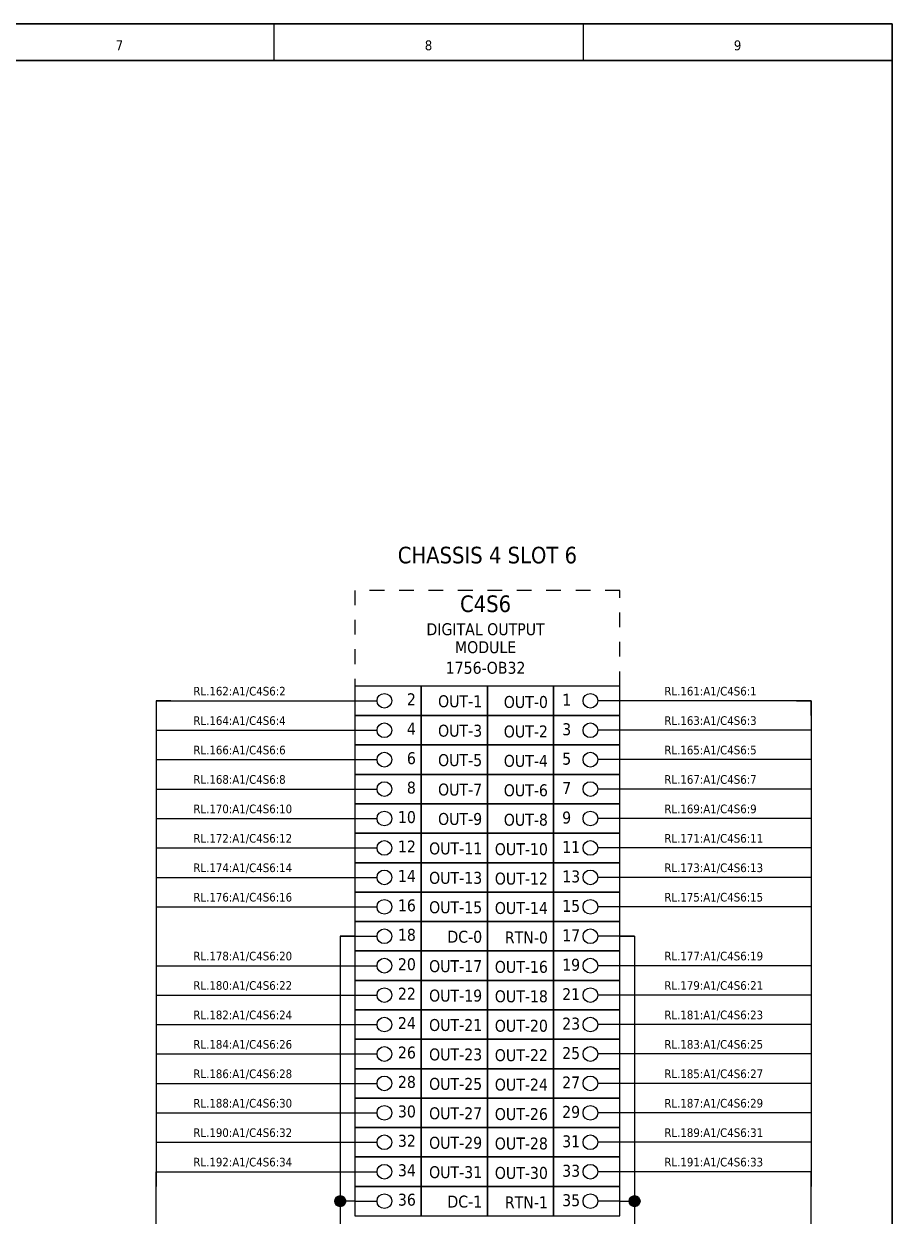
# Model space of a CAD drawing. Header units: millimetres. Extents: x 0 to 1792788, y -13 to 262234.
# Drawn here: x 302 to 420, y 135 to 297 of the extents above; entities that cross this region are included whole.
import ezdxf
from ezdxf.enums import TextEntityAlignment as Align

# ---------------------------------------------------------------- set-up
doc = ezdxf.new("R2010")
doc.units = ezdxf.units.MM
doc.linetypes.add('EPL_DASH', pattern=[1, 0.5, -0.5])
for name, color, linetype, lineweight in [('EPLAN108', 5, 'Continuous', 35), ('EPLAN201', 7, 'Continuous', 35), ('EPLAN300', 5, 'Continuous', 25), ('EPLAN303', 6, 'Continuous', 25), ('EPLAN306', 6, 'EPL_DASH', 25), ('EPLAN311', 7, 'Continuous', 25), ('EPLAN317', 7, 'Continuous', 25), ('EPLAN400', 5, 'Continuous', 35), ('EPLAN405', 7, 'Continuous', 25), ('EPLAN429', 251, 'Continuous', 35), ('EPLAN432', 7, 'Continuous', 35), ('EPLAN440', 73, 'Continuous', 35), ('EPLAN451', 7, 'Continuous', 35), ('EPLAN452', 7, 'Continuous', 35), ('EPLAN453', 7, 'Continuous', 35), ('EPLAN500', 7, 'Continuous', 35), ('EPLAN501', 7, 'Continuous', 35), ('EPLAN502', 7, 'Continuous', 35), ('EPLAN503', 7, 'Continuous', 35), ('EPLAN504', 7, 'Continuous', 35)]:
    doc.layers.add(name, color=color, linetype=linetype, lineweight=lineweight)
doc.styles.add('Tahoma', font='')
doc.styles.get('Tahoma').set_extended_font_data('Tahoma')

# ---------------------------------------------------------------- blocks, each defined once
blk = doc.blocks.new('EPLFRAME')
at = {"layer": 'EPLAN201', "linetype": 'Continuous', "lineweight": 25, "ltscale": 4}
for p, q in [((336, 297), (336, 292)), ((378, 297), (378, 292))]:
    blk.add_line(p, q, dxfattribs=at)
at = {"layer": 'EPLAN201', "linetype": 'Continuous', "lineweight": 35, "ltscale": 4}
blk.add_line((0, 292), (420, 292), dxfattribs=at)
blk.add_lwpolyline([(0, 0), (420, 0), (420, 297), (0, 297)], close=True, dxfattribs=at)
at = {"layer": 'EPLAN451', "color": 7, "style": 'Tahoma'}
for tag, p, height in [('14_10014', (101, 12), 2.26), ('14_10015', (185, 12), 2.26), ('14_10011', (101, 5), 2.26), ('14_10013', (332, 5), 1.63), ('14_10151', (73, 1), 1.63), ('14_10300', (415, 1), 1.63)]:
    blk.add_attdef(tag, p, '', height=height, dxfattribs=at)
blk.add_attdef('4_25020', text='', height=1.63, dxfattribs=at).set_placement((413, 1), align=Align.RIGHT)
at = {"layer": 'EPLAN452', "color": 7, "style": 'Tahoma'}
for tag, p, height in [('4_11041', (1, 17), 2.26), ('4_11071[1]', (1, 13), 1.63), ('4_11074[1]', (21, 13), 1.63), ('4_11070[1]', (41, 13), 1.63), ('4_11024', (73, 13), 1.63), ('4_20132_1001', (374, 13), 1.63), ('4_11011', (231, 12), 2.26), ('4_11030', (301, 12), 2.26), ('4_11071[2]', (1, 9), 1.63), ('4_11074[2]', (21, 9), 1.63), ('4_11070[2]', (41, 9), 1.63), ('4_11022', (73, 9), 1.63), ('4_20134_1001', (374, 9), 1.63), ('4_11071[3]', (1, 5), 1.63), ('4_11074[3]', (21, 5), 1.63), ('4_11070[3]', (41, 5), 1.63), ('4_11080', (73, 5), 1.63), ('4_11059', (301, 5), 1.63)]:
    blk.add_attdef(tag, p, '', height=height, dxfattribs=at)
for tag, height, p in [('4_11040', 2.26, (419, 17)), ('4_11000', 1.63, (419, 5)), ('4_11085', 1.63, (141, 1)), ('4_11086', 1.63, (183, 1))]:
    blk.add_attdef(tag, text='', height=height, dxfattribs=at).set_placement(p, align=Align.RIGHT)
at = {"layer": 'EPLAN453', "color": 7, "style": 'Tahoma'}
for tag, p in [('53_19005_1', (21, 293)), ('53_19005', (63, 293)), ('53_19005_8', (105, 293)), ('53_19005_6', (147, 293)), ('53_19005_7', (189, 293)), ('53_19005_9', (231, 293)), ('53_19005_3', (273, 293)), ('53_19005_2', (315, 293)), ('53_19005_4', (357, 293)), ('53_19005_5', (399, 293))]:
    blk.add_attdef(tag, text='', height=1.35, dxfattribs=at).set_placement(p, align=Align.BOTTOM_CENTER)
blk = doc.blocks.new('EPLSYM_LibrarySPECIAL_Symbol1_Variant0_Placement1')
at = {"layer": 'EPLAN306', "lineweight": 25, "ltscale": 4}
blk.add_lwpolyline([(0, -85), (36, -85), (36, 0), (0, 0)], close=True, dxfattribs=at)
at = {"layer": 'EPLAN400', "color": 5, "style": 'Tahoma'}
blk.add_attdef('17_20010', text='', height=2.2575, dxfattribs=at).set_placement((-1.5, -0.9515), align=Align.TOP_CENTER)
at = {"layer": 'EPLAN440', "color": 73, "style": 'Tahoma'}
blk.add_attdef('17_20300', text='', height=1.6254, dxfattribs=at).set_placement((-1.5, -4.57508), align=Align.TOP_RIGHT)
at = {"layer": 'EPLAN500', "color": 7, "style": 'Tahoma'}
blk.add_attdef('17_20027', text='', height=1.6254, dxfattribs=at).set_placement((-1.5, -7.43762), align=Align.TOP_CENTER)
at = {"layer": 'EPLAN501', "color": 7, "style": 'Tahoma'}
blk.add_attdef('17_20011', text='', height=1.6254, dxfattribs=at).set_placement((-1.5, -12.67508), align=Align.TOP_CENTER)
at = {"layer": 'EPLAN502', "color": 7, "style": 'Tahoma'}
blk.add_attdef('17_20025', text='', height=1.6254, dxfattribs=at).set_placement((-1.5, -15.37508), align=Align.TOP_RIGHT)
at = {"layer": 'EPLAN503', "color": 7, "style": 'Tahoma'}
blk.add_attdef('17_20024', text='', height=1.6254, dxfattribs=at).set_placement((-1.5, -18.07508), align=Align.TOP_RIGHT)
at = {"layer": 'EPLAN504', "color": 7, "style": 'Tahoma'}
blk.add_attdef('17_20901[1]', text='', height=1.6254, dxfattribs=at).set_placement((-1.5, -9.97508), align=Align.TOP_RIGHT)
blk = doc.blocks.new('EPLSYM_LibrarySPECIAL_Symbol308_Variant0_Placement0')
at = {"layer": 'EPLAN405', "color": 7, "style": 'Tahoma'}
for tag, p in [('17_31011', (1.5, 6.35)), ('17_31002', (1.5, 0.5))]:
    blk.add_attdef(tag, text='', height=1.17, dxfattribs=at).set_placement(p, align=Align.BOTTOM_LEFT)
for tag, p in [('17_31004', (1.5, 4.4)), ('17_31003', (1.5, 2.45))]:
    blk.add_attdef(tag, p, '', height=1.17, dxfattribs=at)
blk = doc.blocks.new('EPLSYM_LibrarySPECIAL_Symbol13_Variant3_Placement1')
at = {"layer": 'EPLAN303', "lineweight": 25, "ltscale": 4}
blk.add_line((4, 0), (1, 0), dxfattribs=at)
blk.add_circle((0, 0), 1, dxfattribs=at)
at = {"layer": 'EPLAN429', "color": 251, "style": 'Tahoma'}
blk.add_attdef('17_20011', text='', height=1.6254, dxfattribs=at).set_placement((-76.87, -0.16254), align=Align.MIDDLE_RIGHT)
at = {"layer": 'EPLAN432', "color": 7, "style": 'Tahoma'}
blk.add_attdef('17_20038', text='', height=1.6254, dxfattribs=at).set_placement((2.3, 1.3), align=Align.BOTTOM_LEFT)
blk = doc.blocks.new('EPLSYM_LibrarySPECIAL_Symbol13_Variant5_Placement1')
at = {"layer": 'EPLAN303', "lineweight": 25, "ltscale": 4}
blk.add_line((-4, 0), (-1, 0), dxfattribs=at)
blk.add_circle((0, 0), 1, dxfattribs=at)
at = {"layer": 'EPLAN429', "color": 251, "style": 'Tahoma'}
blk.add_attdef('17_20011', text='', height=1.6254, dxfattribs=at).set_placement((76.87, -0.16254), align=Align.MIDDLE_RIGHT)
at = {"layer": 'EPLAN432', "color": 7, "style": 'Tahoma'}
blk.add_attdef('17_20038', text='', height=1.6254, dxfattribs=at).set_placement((-2.3, 1.3), align=Align.BOTTOM_RIGHT)

msp = doc.modelspace()

# ---------------------------------------------------------------- hatches: boundary and pattern name
at = {"layer": 'EPLAN311', "linetype": 'Continuous', "lineweight": 25, "ltscale": 4}
h = msp.add_hatch(color=7, dxfattribs=at)
edge = h.paths.add_edge_path(flags=0)
edge.add_arc((345, 137), 0.75, 0, 360)
h = msp.add_hatch(color=7, dxfattribs=at)
edge = h.paths.add_edge_path(flags=0)
edge.add_arc((385, 137), 0.75, 0, 360)

# ---------------------------------------------------------------- linework, layer by layer
at = {"layer": 'EPLAN300', "lineweight": 25, "ltscale": 4}
for points in [[(347, 203), (356, 203), (356, 207), (347, 207)], [(356, 203), (365, 203), (365, 207), (356, 207)], [(365, 203), (374, 203), (374, 207), (365, 207)], [(374, 203), (383, 203), (383, 207), (374, 207)], [(347, 199), (356, 199), (356, 203), (347, 203)], [(356, 199), (365, 199), (365, 203), (356, 203)], [(365, 199), (374, 199), (374, 203), (365, 203)], [(374, 199), (383, 199), (383, 203), (374, 203)], [(347, 195), (356, 195), (356, 199), (347, 199)], [(356, 195), (365, 195), (365, 199), (356, 199)], [(365, 195), (374, 195), (374, 199), (365, 199)], [(374, 195), (383, 195), (383, 199), (374, 199)], [(347, 191), (356, 191), (356, 195), (347, 195)], [(356, 191), (365, 191), (365, 195), (356, 195)], [(365, 191), (374, 191), (374, 195), (365, 195)], [(374, 191), (383, 191), (383, 195), (374, 195)], [(347, 187), (356, 187), (356, 191), (347, 191)], [(356, 187), (365, 187), (365, 191), (356, 191)], [(365, 187), (374, 187), (374, 191), (365, 191)], [(374, 187), (383, 187), (383, 191), (374, 191)], [(347, 183), (356, 183), (356, 187), (347, 187)], [(356, 183), (365, 183), (365, 187), (356, 187)], [(365, 183), (374, 183), (374, 187), (365, 187)], [(374, 183), (383, 183), (383, 187), (374, 187)], [(347, 179), (356, 179), (356, 183), (347, 183)], [(356, 179), (365, 179), (365, 183), (356, 183)], [(365, 179), (374, 179), (374, 183), (365, 183)], [(374, 179), (383, 179), (383, 183), (374, 183)], [(347, 175), (356, 175), (356, 179), (347, 179)], [(356, 175), (365, 175), (365, 179), (356, 179)], [(365, 175), (374, 175), (374, 179), (365, 179)], [(374, 175), (383, 175), (383, 179), (374, 179)], [(347, 171), (356, 171), (356, 175), (347, 175)], [(356, 171), (365, 171), (365, 175), (356, 175)], [(365, 171), (374, 171), (374, 175), (365, 175)], [(374, 171), (383, 171), (383, 175), (374, 175)], [(347, 167), (356, 167), (356, 171), (347, 171)], [(356, 167), (365, 167), (365, 171), (356, 171)], [(365, 167), (374, 167), (374, 171), (365, 171)], [(374, 167), (383, 167), (383, 171), (374, 171)], [(347, 163), (356, 163), (356, 167), (347, 167)], [(356, 163), (365, 163), (365, 167), (356, 167)], [(365, 163), (374, 163), (374, 167), (365, 167)], [(374, 163), (383, 163), (383, 167), (374, 167)], [(347, 159), (356, 159), (356, 163), (347, 163)], [(356, 159), (365, 159), (365, 163), (356, 163)], [(365, 159), (374, 159), (374, 163), (365, 163)], [(374, 159), (383, 159), (383, 163), (374, 163)], [(347, 155), (356, 155), (356, 159), (347, 159)], [(356, 155), (365, 155), (365, 159), (356, 159)], [(365, 155), (374, 155), (374, 159), (365, 159)], [(374, 155), (383, 155), (383, 159), (374, 159)], [(347, 151), (356, 151), (356, 155), (347, 155)], [(356, 151), (365, 151), (365, 155), (356, 155)], [(365, 151), (374, 151), (374, 155), (365, 155)], [(374, 151), (383, 151), (383, 155), (374, 155)], [(347, 147), (356, 147), (356, 151), (347, 151)], [(356, 147), (365, 147), (365, 151), (356, 151)], [(365, 147), (374, 147), (374, 151), (365, 151)], [(374, 147), (383, 147), (383, 151), (374, 151)], [(347, 143), (356, 143), (356, 147), (347, 147)], [(356, 143), (365, 143), (365, 147), (356, 147)], [(365, 143), (374, 143), (374, 147), (365, 147)], [(374, 143), (383, 143), (383, 147), (374, 147)], [(347, 139), (356, 139), (356, 143), (347, 143)], [(356, 139), (365, 139), (365, 143), (356, 143)], [(365, 139), (374, 139), (374, 143), (365, 143)], [(374, 139), (383, 139), (383, 143), (374, 143)], [(347, 135), (356, 135), (356, 139), (347, 139)], [(356, 135), (365, 135), (365, 139), (356, 139)], [(365, 135), (374, 135), (374, 139), (365, 139)], [(374, 135), (383, 135), (383, 139), (374, 139)]]:
    msp.add_lwpolyline(points, close=True, dxfattribs=at)
at = {"layer": 'EPLAN311', "color": 7, "ltscale": 4}
for p, q in [((320, 205), (349, 205)), ((409, 205), (381, 205)), ((320, 201), (349, 201)), ((409, 201), (381, 201)), ((320, 197), (349, 197)), ((409, 197), (381, 197)), ((320, 193), (349, 193)), ((409, 193), (381, 193)), ((320, 189), (349, 189)), ((409, 189), (381, 189)), ((320, 185), (349, 185)), ((409, 185), (381, 185)), ((320, 181), (349, 181)), ((409, 181), (381, 181)), ((320, 177), (349, 177)), ((409, 177), (381, 177)), ((320, 169), (349, 169)), ((409, 169), (381, 169)), ((320, 165), (349, 165)), ((409, 165), (381, 165)), ((320, 161), (349, 161)), ((409, 161), (381, 161)), ((320, 157), (349, 157)), ((409, 157), (381, 157)), ((320, 153), (349, 153)), ((409, 153), (381, 153)), ((320, 149), (349, 149)), ((409, 149), (381, 149)), ((320, 145), (349, 145)), ((409, 145), (381, 145)), ((320, 141), (349, 141)), ((409, 141), (381, 141))]:
    msp.add_line(p, q, dxfattribs=at)
at = {"layer": 'EPLAN311', "ltscale": 4}
for p, q in [((322, 205), (320, 205)), ((407, 205), (409, 205)), ((320, 201), (322, 201)), ((409, 201), (407, 201)), ((320, 197), (322, 197)), ((409, 197), (407, 197)), ((320, 193), (322, 193)), ((409, 193), (407, 193)), ((320, 189), (322, 189)), ((409, 189), (407, 189)), ((320, 185), (322, 185)), ((409, 185), (407, 185)), ((320, 181), (322, 181)), ((409, 181), (407, 181)), ((320, 177), (322, 177)), ((409, 177), (407, 177)), ((345, 173), (349, 173)), ((345, 173), (345, 137)), ((385, 173), (381, 173)), ((385, 173), (385, 137)), ((320, 169), (322, 169)), ((409, 169), (407, 169)), ((320, 165), (322, 165)), ((409, 165), (407, 165)), ((320, 161), (322, 161)), ((409, 161), (407, 161)), ((320, 157), (322, 157)), ((409, 157), (407, 157)), ((320, 153), (322, 153)), ((409, 153), (407, 153)), ((320, 149), (322, 149)), ((409, 149), (407, 149)), ((320, 145), (322, 145)), ((409, 145), (407, 145)), ((320, 141), (322, 141)), ((409, 141), (407, 141)), ((345, 137), (345, 59)), ((347, 137), (349, 137)), ((383, 137), (381, 137)), ((385, 137), (385, 59))]:
    msp.add_line(p, q, dxfattribs=at)
at = {"layer": 'EPLAN311', "color": 7, "linetype": 'Continuous', "lineweight": 25, "ltscale": 4}
for p, q in [((347, 173), (345, 173)), ((345, 173), (345, 171)), ((383, 173), (385, 173)), ((385, 173), (385, 171)), ((345, 139), (345, 135)), ((385, 139), (385, 135)), ((347, 137), (345, 137)), ((383, 137), (385, 137))]:
    msp.add_line(p, q, dxfattribs=at)
for centre in [(345, 137), (385, 137)]:
    msp.add_circle(centre, 0.75, dxfattribs=at)
at = {"layer": 'EPLAN317', "lineweight": 25, "ltscale": 4}
for p, q in [((320, 205), (320, 201)), ((320, 205), (320, 203)), ((409, 205), (409, 201)), ((409, 203), (409, 205)), ((320, 203), (320, 199)), ((409, 203), (409, 199)), ((320, 201), (320, 197)), ((409, 201), (409, 197)), ((320, 199), (320, 195)), ((409, 199), (409, 195)), ((320, 197), (320, 193)), ((409, 197), (409, 193)), ((320, 195), (320, 191)), ((409, 195), (409, 191)), ((320, 193), (320, 189)), ((409, 193), (409, 189)), ((320, 191), (320, 187)), ((409, 191), (409, 187)), ((320, 189), (320, 185)), ((409, 189), (409, 185)), ((320, 187), (320, 183)), ((409, 187), (409, 183)), ((320, 185), (320, 181)), ((409, 185), (409, 181)), ((320, 183), (320, 179)), ((409, 183), (409, 179)), ((320, 181), (320, 177)), ((409, 181), (409, 177)), ((320, 179), (320, 175)), ((409, 179), (409, 175)), ((320, 177), (320, 169)), ((409, 177), (409, 169)), ((320, 171), (320, 167)), ((409, 171), (409, 167)), ((320, 169), (320, 165)), ((409, 169), (409, 165)), ((320, 167), (320, 163)), ((409, 167), (409, 163)), ((320, 165), (320, 161)), ((409, 165), (409, 161)), ((320, 163), (320, 159)), ((409, 163), (409, 159)), ((320, 161), (320, 157)), ((409, 161), (409, 157)), ((320, 159), (320, 155)), ((409, 159), (409, 155)), ((320, 157), (320, 153)), ((409, 157), (409, 153)), ((320, 155), (320, 151)), ((409, 155), (409, 151)), ((320, 153), (320, 149)), ((409, 153), (409, 149)), ((320, 151), (320, 147)), ((409, 151), (409, 147)), ((320, 149), (320, 145)), ((409, 149), (409, 145)), ((320, 147), (320, 143)), ((409, 147), (409, 143)), ((320, 145), (320, 141)), ((409, 145), (409, 141)), ((320, 143), (320, 139)), ((409, 143), (409, 139)), ((320, 69), (320, 141)), ((409, 69), (409, 141))]:
    msp.add_line(p, q, dxfattribs=at)

# ---------------------------------------------------------------- block references
ref = msp.add_blockref('EPLFRAME', (0, 0))
ref.add_attrib('53_19005_2', '7', dxfattribs={"layer": 'EPLAN453', "color": 7, "height": 1.35, "style": 'Tahoma'}).set_placement((315, 293), align=Align.BOTTOM_CENTER)
ref.add_attrib('53_19005_4', '8', dxfattribs={"layer": 'EPLAN453', "color": 7, "height": 1.35, "style": 'Tahoma'}).set_placement((357, 293), align=Align.BOTTOM_CENTER)
ref.add_attrib('53_19005_5', '9', dxfattribs={"layer": 'EPLAN453', "color": 7, "height": 1.35, "style": 'Tahoma'}).set_placement((399, 293), align=Align.BOTTOM_CENTER)
ref = msp.add_blockref('EPLSYM_LibrarySPECIAL_Symbol1_Variant0_Placement1', (347, 220))
ref.add_attrib('17_20010', 'C4S6', dxfattribs={"layer": 'EPLAN400', "color": 5, "height": 2.257, "style": 'Tahoma'}).set_placement((364.75, 219.32), align=Align.TOP_CENTER)
ref.add_attrib('17_20027', 'DIGITAL OUTPUT', dxfattribs={"layer": 'EPLAN500', "color": 7, "height": 1.6254, "style": 'Tahoma'}).set_placement((364.75, 215.54), align=Align.TOP_CENTER)
ref.add_attrib('17_20011', '1756-OB32', dxfattribs={"layer": 'EPLAN501', "color": 7, "height": 1.625, "style": 'Tahoma'}).set_placement((364.75, 210.3), align=Align.TOP_CENTER)
ref.add_attrib('17_20027/1', 'MODULE', dxfattribs={"layer": 'EPLAN500', "color": 7, "height": 1.625, "style": 'Tahoma'}).set_placement((364.75, 213.1), align=Align.TOP_CENTER)
ref = msp.add_blockref('EPLSYM_LibrarySPECIAL_Symbol308_Variant0_Placement0', (325, 205))
ref.add_attrib('17_31011', 'RL.162:A1/C4S6:2', dxfattribs={"layer": 'EPLAN405', "color": 7, "height": 1.1739, "style": 'Tahoma'}).set_placement((325.05, 205.37), align=Align.BOTTOM_LEFT)
ref = msp.add_blockref('EPLSYM_LibrarySPECIAL_Symbol13_Variant5_Placement1', (351, 205))
ref.add_attrib('17_20038', '2', dxfattribs={"layer": 'EPLAN432', "color": 7, "height": 1.63, "style": 'Tahoma'}).set_placement((355.28, 203.9), align=Align.BOTTOM_RIGHT)
ref.add_attrib('17_20011', 'OUT-1', dxfattribs={"layer": 'EPLAN429', "color": 251, "height": 1.625, "style": 'Tahoma'}).set_placement((364.29, 204.94), align=Align.MIDDLE_RIGHT)
ref = msp.add_blockref('EPLSYM_LibrarySPECIAL_Symbol13_Variant3_Placement1', (379, 205))
ref.add_attrib('17_20038', '1', dxfattribs={"layer": 'EPLAN432', "color": 7, "height": 1.63, "style": 'Tahoma'}).set_placement((375.16, 203.83), align=Align.BOTTOM_LEFT)
ref.add_attrib('17_20011', 'OUT-0', dxfattribs={"layer": 'EPLAN429', "color": 251, "height": 1.625, "style": 'Tahoma'}).set_placement((373.22, 204.84), align=Align.MIDDLE_RIGHT)
ref = msp.add_blockref('EPLSYM_LibrarySPECIAL_Symbol308_Variant0_Placement0', (389, 205))
ref.add_attrib('17_31011', 'RL.161:A1/C4S6:1', dxfattribs={"layer": 'EPLAN405', "color": 7, "height": 1.1739, "style": 'Tahoma'}).set_placement((389.05, 205.37), align=Align.BOTTOM_LEFT)
ref = msp.add_blockref('EPLSYM_LibrarySPECIAL_Symbol308_Variant0_Placement0', (325, 201))
ref.add_attrib('17_31011', 'RL.164:A1/C4S6:4', dxfattribs={"layer": 'EPLAN405', "color": 7, "height": 1.1739, "style": 'Tahoma'}).set_placement((325.05, 201.37), align=Align.BOTTOM_LEFT)
ref = msp.add_blockref('EPLSYM_LibrarySPECIAL_Symbol308_Variant0_Placement0', (389, 201))
ref.add_attrib('17_31011', 'RL.163:A1/C4S6:3', dxfattribs={"layer": 'EPLAN405', "color": 7, "height": 1.1739, "style": 'Tahoma'}).set_placement((389.05, 201.37), align=Align.BOTTOM_LEFT)
ref = msp.add_blockref('EPLSYM_LibrarySPECIAL_Symbol13_Variant5_Placement1', (351, 201))
ref.add_attrib('17_20038', '4', dxfattribs={"layer": 'EPLAN432', "color": 7, "height": 1.63, "style": 'Tahoma'}).set_placement((355.28, 199.9), align=Align.BOTTOM_RIGHT)
ref.add_attrib('17_20011', 'OUT-3', dxfattribs={"layer": 'EPLAN429', "color": 251, "height": 1.625, "style": 'Tahoma'}).set_placement((364.29, 200.94), align=Align.MIDDLE_RIGHT)
ref = msp.add_blockref('EPLSYM_LibrarySPECIAL_Symbol13_Variant3_Placement1', (379, 201))
ref.add_attrib('17_20038', '3', dxfattribs={"layer": 'EPLAN432', "color": 7, "height": 1.63, "style": 'Tahoma'}).set_placement((375.16, 199.83), align=Align.BOTTOM_LEFT)
ref.add_attrib('17_20011', 'OUT-2', dxfattribs={"layer": 'EPLAN429', "color": 251, "height": 1.625, "style": 'Tahoma'}).set_placement((373.22, 200.84), align=Align.MIDDLE_RIGHT)
ref = msp.add_blockref('EPLSYM_LibrarySPECIAL_Symbol308_Variant0_Placement0', (325, 197))
ref.add_attrib('17_31011', 'RL.166:A1/C4S6:6', dxfattribs={"layer": 'EPLAN405', "color": 7, "height": 1.1739, "style": 'Tahoma'}).set_placement((325.05, 197.37), align=Align.BOTTOM_LEFT)
ref = msp.add_blockref('EPLSYM_LibrarySPECIAL_Symbol13_Variant5_Placement1', (351, 197))
ref.add_attrib('17_20038', '6', dxfattribs={"layer": 'EPLAN432', "color": 7, "height": 1.63, "style": 'Tahoma'}).set_placement((355.28, 195.9), align=Align.BOTTOM_RIGHT)
ref.add_attrib('17_20011', 'OUT-5', dxfattribs={"layer": 'EPLAN429', "color": 251, "height": 1.625, "style": 'Tahoma'}).set_placement((364.29, 196.94), align=Align.MIDDLE_RIGHT)
ref = msp.add_blockref('EPLSYM_LibrarySPECIAL_Symbol13_Variant3_Placement1', (379, 197))
ref.add_attrib('17_20038', '5', dxfattribs={"layer": 'EPLAN432', "color": 7, "height": 1.63, "style": 'Tahoma'}).set_placement((375.16, 195.83), align=Align.BOTTOM_LEFT)
ref.add_attrib('17_20011', 'OUT-4', dxfattribs={"layer": 'EPLAN429', "color": 251, "height": 1.625, "style": 'Tahoma'}).set_placement((373.22, 196.84), align=Align.MIDDLE_RIGHT)
ref = msp.add_blockref('EPLSYM_LibrarySPECIAL_Symbol308_Variant0_Placement0', (389, 197))
ref.add_attrib('17_31011', 'RL.165:A1/C4S6:5', dxfattribs={"layer": 'EPLAN405', "color": 7, "height": 1.1739, "style": 'Tahoma'}).set_placement((389.05, 197.37), align=Align.BOTTOM_LEFT)
ref = msp.add_blockref('EPLSYM_LibrarySPECIAL_Symbol308_Variant0_Placement0', (325, 193))
ref.add_attrib('17_31011', 'RL.168:A1/C4S6:8', dxfattribs={"layer": 'EPLAN405', "color": 7, "height": 1.1739, "style": 'Tahoma'}).set_placement((325.05, 193.37), align=Align.BOTTOM_LEFT)
ref = msp.add_blockref('EPLSYM_LibrarySPECIAL_Symbol308_Variant0_Placement0', (389, 193))
ref.add_attrib('17_31011', 'RL.167:A1/C4S6:7', dxfattribs={"layer": 'EPLAN405', "color": 7, "height": 1.1739, "style": 'Tahoma'}).set_placement((389.05, 193.37), align=Align.BOTTOM_LEFT)
ref = msp.add_blockref('EPLSYM_LibrarySPECIAL_Symbol13_Variant5_Placement1', (351, 193))
ref.add_attrib('17_20038', '8', dxfattribs={"layer": 'EPLAN432', "color": 7, "height": 1.63, "style": 'Tahoma'}).set_placement((355.28, 191.9), align=Align.BOTTOM_RIGHT)
ref.add_attrib('17_20011', 'OUT-7', dxfattribs={"layer": 'EPLAN429', "color": 251, "height": 1.625, "style": 'Tahoma'}).set_placement((364.29, 192.94), align=Align.MIDDLE_RIGHT)
ref = msp.add_blockref('EPLSYM_LibrarySPECIAL_Symbol13_Variant3_Placement1', (379, 193))
ref.add_attrib('17_20038', '7', dxfattribs={"layer": 'EPLAN432', "color": 7, "height": 1.63, "style": 'Tahoma'}).set_placement((375.16, 191.83), align=Align.BOTTOM_LEFT)
ref.add_attrib('17_20011', 'OUT-6', dxfattribs={"layer": 'EPLAN429', "color": 251, "height": 1.625, "style": 'Tahoma'}).set_placement((373.22, 192.84), align=Align.MIDDLE_RIGHT)
ref = msp.add_blockref('EPLSYM_LibrarySPECIAL_Symbol308_Variant0_Placement0', (325, 189))
ref.add_attrib('17_31011', 'RL.170:A1/C4S6:10', dxfattribs={"layer": 'EPLAN405', "color": 7, "height": 1.1739, "style": 'Tahoma'}).set_placement((325.05, 189.37), align=Align.BOTTOM_LEFT)
ref = msp.add_blockref('EPLSYM_LibrarySPECIAL_Symbol13_Variant5_Placement1', (351, 189))
ref.add_attrib('17_20038', '10', dxfattribs={"layer": 'EPLAN432', "color": 7, "height": 1.625, "style": 'Tahoma'}).set_placement((355.28, 187.9), align=Align.BOTTOM_RIGHT)
ref.add_attrib('17_20011', 'OUT-9', dxfattribs={"layer": 'EPLAN429', "color": 251, "height": 1.625, "style": 'Tahoma'}).set_placement((364.29, 188.94), align=Align.MIDDLE_RIGHT)
ref = msp.add_blockref('EPLSYM_LibrarySPECIAL_Symbol13_Variant3_Placement1', (379, 189))
ref.add_attrib('17_20038', '9', dxfattribs={"layer": 'EPLAN432', "color": 7, "height": 1.63, "style": 'Tahoma'}).set_placement((375.16, 187.83), align=Align.BOTTOM_LEFT)
ref.add_attrib('17_20011', 'OUT-8', dxfattribs={"layer": 'EPLAN429', "color": 251, "height": 1.625, "style": 'Tahoma'}).set_placement((373.22, 188.84), align=Align.MIDDLE_RIGHT)
ref = msp.add_blockref('EPLSYM_LibrarySPECIAL_Symbol308_Variant0_Placement0', (389, 189))
ref.add_attrib('17_31011', 'RL.169:A1/C4S6:9', dxfattribs={"layer": 'EPLAN405', "color": 7, "height": 1.1739, "style": 'Tahoma'}).set_placement((389.05, 189.37), align=Align.BOTTOM_LEFT)
ref = msp.add_blockref('EPLSYM_LibrarySPECIAL_Symbol308_Variant0_Placement0', (325, 185))
ref.add_attrib('17_31011', 'RL.172:A1/C4S6:12', dxfattribs={"layer": 'EPLAN405', "color": 7, "height": 1.1739, "style": 'Tahoma'}).set_placement((325.05, 185.37), align=Align.BOTTOM_LEFT)
ref = msp.add_blockref('EPLSYM_LibrarySPECIAL_Symbol308_Variant0_Placement0', (389, 185))
ref.add_attrib('17_31011', 'RL.171:A1/C4S6:11', dxfattribs={"layer": 'EPLAN405', "color": 7, "height": 1.1739, "style": 'Tahoma'}).set_placement((389.05, 185.37), align=Align.BOTTOM_LEFT)
ref = msp.add_blockref('EPLSYM_LibrarySPECIAL_Symbol13_Variant5_Placement1', (351, 185))
ref.add_attrib('17_20038', '12', dxfattribs={"layer": 'EPLAN432', "color": 7, "height": 1.625, "style": 'Tahoma'}).set_placement((355.28, 183.9), align=Align.BOTTOM_RIGHT)
ref.add_attrib('17_20011', 'OUT-11', dxfattribs={"layer": 'EPLAN429', "color": 251, "height": 1.625, "style": 'Tahoma'}).set_placement((364.29, 184.94), align=Align.MIDDLE_RIGHT)
ref = msp.add_blockref('EPLSYM_LibrarySPECIAL_Symbol13_Variant3_Placement1', (379, 185))
ref.add_attrib('17_20038', '11', dxfattribs={"layer": 'EPLAN432', "color": 7, "height": 1.625, "style": 'Tahoma'}).set_placement((375.16, 183.83), align=Align.BOTTOM_LEFT)
ref.add_attrib('17_20011', 'OUT-10', dxfattribs={"layer": 'EPLAN429', "color": 251, "height": 1.625, "style": 'Tahoma'}).set_placement((373.22, 184.84), align=Align.MIDDLE_RIGHT)
ref = msp.add_blockref('EPLSYM_LibrarySPECIAL_Symbol308_Variant0_Placement0', (325, 181))
ref.add_attrib('17_31011', 'RL.174:A1/C4S6:14', dxfattribs={"layer": 'EPLAN405', "color": 7, "height": 1.1739, "style": 'Tahoma'}).set_placement((325.05, 181.37), align=Align.BOTTOM_LEFT)
ref = msp.add_blockref('EPLSYM_LibrarySPECIAL_Symbol13_Variant5_Placement1', (351, 181))
ref.add_attrib('17_20038', '14', dxfattribs={"layer": 'EPLAN432', "color": 7, "height": 1.625, "style": 'Tahoma'}).set_placement((355.28, 179.9), align=Align.BOTTOM_RIGHT)
ref.add_attrib('17_20011', 'OUT-13', dxfattribs={"layer": 'EPLAN429', "color": 251, "height": 1.625, "style": 'Tahoma'}).set_placement((364.29, 180.94), align=Align.MIDDLE_RIGHT)
ref = msp.add_blockref('EPLSYM_LibrarySPECIAL_Symbol13_Variant3_Placement1', (379, 181))
ref.add_attrib('17_20038', '13', dxfattribs={"layer": 'EPLAN432', "color": 7, "height": 1.625, "style": 'Tahoma'}).set_placement((375.16, 179.83), align=Align.BOTTOM_LEFT)
ref.add_attrib('17_20011', 'OUT-12', dxfattribs={"layer": 'EPLAN429', "color": 251, "height": 1.625, "style": 'Tahoma'}).set_placement((373.22, 180.84), align=Align.MIDDLE_RIGHT)
ref = msp.add_blockref('EPLSYM_LibrarySPECIAL_Symbol308_Variant0_Placement0', (389, 181))
ref.add_attrib('17_31011', 'RL.173:A1/C4S6:13', dxfattribs={"layer": 'EPLAN405', "color": 7, "height": 1.1739, "style": 'Tahoma'}).set_placement((389.05, 181.37), align=Align.BOTTOM_LEFT)
ref = msp.add_blockref('EPLSYM_LibrarySPECIAL_Symbol308_Variant0_Placement0', (325, 177))
ref.add_attrib('17_31011', 'RL.176:A1/C4S6:16', dxfattribs={"layer": 'EPLAN405', "color": 7, "height": 1.1739, "style": 'Tahoma'}).set_placement((325.05, 177.37), align=Align.BOTTOM_LEFT)
ref = msp.add_blockref('EPLSYM_LibrarySPECIAL_Symbol308_Variant0_Placement0', (389, 177))
ref.add_attrib('17_31011', 'RL.175:A1/C4S6:15', dxfattribs={"layer": 'EPLAN405', "color": 7, "height": 1.1739, "style": 'Tahoma'}).set_placement((389.05, 177.37), align=Align.BOTTOM_LEFT)
ref = msp.add_blockref('EPLSYM_LibrarySPECIAL_Symbol13_Variant5_Placement1', (351, 177))
ref.add_attrib('17_20038', '16', dxfattribs={"layer": 'EPLAN432', "color": 7, "height": 1.625, "style": 'Tahoma'}).set_placement((355.28, 175.9), align=Align.BOTTOM_RIGHT)
ref.add_attrib('17_20011', 'OUT-15', dxfattribs={"layer": 'EPLAN429', "color": 251, "height": 1.625, "style": 'Tahoma'}).set_placement((364.29, 176.94), align=Align.MIDDLE_RIGHT)
ref = msp.add_blockref('EPLSYM_LibrarySPECIAL_Symbol13_Variant3_Placement1', (379, 177))
ref.add_attrib('17_20038', '15', dxfattribs={"layer": 'EPLAN432', "color": 7, "height": 1.625, "style": 'Tahoma'}).set_placement((375.16, 175.83), align=Align.BOTTOM_LEFT)
ref.add_attrib('17_20011', 'OUT-14', dxfattribs={"layer": 'EPLAN429', "color": 251, "height": 1.625, "style": 'Tahoma'}).set_placement((373.22, 176.84), align=Align.MIDDLE_RIGHT)
ref = msp.add_blockref('EPLSYM_LibrarySPECIAL_Symbol13_Variant5_Placement1', (351, 173))
ref.add_attrib('17_20038', '18', dxfattribs={"layer": 'EPLAN432', "color": 7, "height": 1.625, "style": 'Tahoma'}).set_placement((355.28, 171.9), align=Align.BOTTOM_RIGHT)
ref.add_attrib('17_20011', 'DC-0', dxfattribs={"layer": 'EPLAN429', "color": 251, "height": 1.625, "style": 'Tahoma'}).set_placement((364.29, 172.94), align=Align.MIDDLE_RIGHT)
ref = msp.add_blockref('EPLSYM_LibrarySPECIAL_Symbol13_Variant3_Placement1', (379, 173))
ref.add_attrib('17_20038', '17', dxfattribs={"layer": 'EPLAN432', "color": 7, "height": 1.625, "style": 'Tahoma'}).set_placement((375.16, 171.83), align=Align.BOTTOM_LEFT)
ref.add_attrib('17_20011', 'RTN-0', dxfattribs={"layer": 'EPLAN429', "color": 251, "height": 1.625, "style": 'Tahoma'}).set_placement((373.22, 172.84), align=Align.MIDDLE_RIGHT)
ref = msp.add_blockref('EPLSYM_LibrarySPECIAL_Symbol308_Variant0_Placement0', (325, 169))
ref.add_attrib('17_31011', 'RL.178:A1/C4S6:20', dxfattribs={"layer": 'EPLAN405', "color": 7, "height": 1.1739, "style": 'Tahoma'}).set_placement((325.05, 169.37), align=Align.BOTTOM_LEFT)
ref = msp.add_blockref('EPLSYM_LibrarySPECIAL_Symbol308_Variant0_Placement0', (389, 169))
ref.add_attrib('17_31011', 'RL.177:A1/C4S6:19', dxfattribs={"layer": 'EPLAN405', "color": 7, "height": 1.1739, "style": 'Tahoma'}).set_placement((389.05, 169.37), align=Align.BOTTOM_LEFT)
ref = msp.add_blockref('EPLSYM_LibrarySPECIAL_Symbol13_Variant5_Placement1', (351, 169))
ref.add_attrib('17_20038', '20', dxfattribs={"layer": 'EPLAN432', "color": 7, "height": 1.625, "style": 'Tahoma'}).set_placement((355.28, 167.9), align=Align.BOTTOM_RIGHT)
ref.add_attrib('17_20011', 'OUT-17', dxfattribs={"layer": 'EPLAN429', "color": 251, "height": 1.625, "style": 'Tahoma'}).set_placement((364.29, 168.94), align=Align.MIDDLE_RIGHT)
ref = msp.add_blockref('EPLSYM_LibrarySPECIAL_Symbol13_Variant3_Placement1', (379, 169))
ref.add_attrib('17_20038', '19', dxfattribs={"layer": 'EPLAN432', "color": 7, "height": 1.625, "style": 'Tahoma'}).set_placement((375.16, 167.83), align=Align.BOTTOM_LEFT)
ref.add_attrib('17_20011', 'OUT-16', dxfattribs={"layer": 'EPLAN429', "color": 251, "height": 1.625, "style": 'Tahoma'}).set_placement((373.22, 168.84), align=Align.MIDDLE_RIGHT)
ref = msp.add_blockref('EPLSYM_LibrarySPECIAL_Symbol308_Variant0_Placement0', (325, 165))
ref.add_attrib('17_31011', 'RL.180:A1/C4S6:22', dxfattribs={"layer": 'EPLAN405', "color": 7, "height": 1.1739, "style": 'Tahoma'}).set_placement((325.05, 165.37), align=Align.BOTTOM_LEFT)
ref = msp.add_blockref('EPLSYM_LibrarySPECIAL_Symbol308_Variant0_Placement0', (389, 165))
ref.add_attrib('17_31011', 'RL.179:A1/C4S6:21', dxfattribs={"layer": 'EPLAN405', "color": 7, "height": 1.1739, "style": 'Tahoma'}).set_placement((389.05, 165.37), align=Align.BOTTOM_LEFT)
ref = msp.add_blockref('EPLSYM_LibrarySPECIAL_Symbol13_Variant5_Placement1', (351, 165))
ref.add_attrib('17_20038', '22', dxfattribs={"layer": 'EPLAN432', "color": 7, "height": 1.625, "style": 'Tahoma'}).set_placement((355.28, 163.9), align=Align.BOTTOM_RIGHT)
ref.add_attrib('17_20011', 'OUT-19', dxfattribs={"layer": 'EPLAN429', "color": 251, "height": 1.625, "style": 'Tahoma'}).set_placement((364.29, 164.94), align=Align.MIDDLE_RIGHT)
ref = msp.add_blockref('EPLSYM_LibrarySPECIAL_Symbol13_Variant3_Placement1', (379, 165))
ref.add_attrib('17_20038', '21', dxfattribs={"layer": 'EPLAN432', "color": 7, "height": 1.625, "style": 'Tahoma'}).set_placement((375.16, 163.83), align=Align.BOTTOM_LEFT)
ref.add_attrib('17_20011', 'OUT-18', dxfattribs={"layer": 'EPLAN429', "color": 251, "height": 1.625, "style": 'Tahoma'}).set_placement((373.22, 164.84), align=Align.MIDDLE_RIGHT)
ref = msp.add_blockref('EPLSYM_LibrarySPECIAL_Symbol308_Variant0_Placement0', (325, 161))
ref.add_attrib('17_31011', 'RL.182:A1/C4S6:24', dxfattribs={"layer": 'EPLAN405', "color": 7, "height": 1.1739, "style": 'Tahoma'}).set_placement((325.05, 161.37), align=Align.BOTTOM_LEFT)
ref = msp.add_blockref('EPLSYM_LibrarySPECIAL_Symbol13_Variant5_Placement1', (351, 161))
ref.add_attrib('17_20038', '24', dxfattribs={"layer": 'EPLAN432', "color": 7, "height": 1.625, "style": 'Tahoma'}).set_placement((355.28, 159.9), align=Align.BOTTOM_RIGHT)
ref.add_attrib('17_20011', 'OUT-21', dxfattribs={"layer": 'EPLAN429', "color": 251, "height": 1.625, "style": 'Tahoma'}).set_placement((364.29, 160.94), align=Align.MIDDLE_RIGHT)
ref = msp.add_blockref('EPLSYM_LibrarySPECIAL_Symbol308_Variant0_Placement0', (389, 161))
ref.add_attrib('17_31011', 'RL.181:A1/C4S6:23', dxfattribs={"layer": 'EPLAN405', "color": 7, "height": 1.1739, "style": 'Tahoma'}).set_placement((389.05, 161.37), align=Align.BOTTOM_LEFT)
ref = msp.add_blockref('EPLSYM_LibrarySPECIAL_Symbol13_Variant3_Placement1', (379, 161))
ref.add_attrib('17_20038', '23', dxfattribs={"layer": 'EPLAN432', "color": 7, "height": 1.625, "style": 'Tahoma'}).set_placement((375.16, 159.83), align=Align.BOTTOM_LEFT)
ref.add_attrib('17_20011', 'OUT-20', dxfattribs={"layer": 'EPLAN429', "color": 251, "height": 1.625, "style": 'Tahoma'}).set_placement((373.22, 160.84), align=Align.MIDDLE_RIGHT)
ref = msp.add_blockref('EPLSYM_LibrarySPECIAL_Symbol308_Variant0_Placement0', (325, 157))
ref.add_attrib('17_31011', 'RL.184:A1/C4S6:26', dxfattribs={"layer": 'EPLAN405', "color": 7, "height": 1.1739, "style": 'Tahoma'}).set_placement((325.05, 157.37), align=Align.BOTTOM_LEFT)
ref = msp.add_blockref('EPLSYM_LibrarySPECIAL_Symbol308_Variant0_Placement0', (389, 157))
ref.add_attrib('17_31011', 'RL.183:A1/C4S6:25', dxfattribs={"layer": 'EPLAN405', "color": 7, "height": 1.1739, "style": 'Tahoma'}).set_placement((389.05, 157.37), align=Align.BOTTOM_LEFT)
ref = msp.add_blockref('EPLSYM_LibrarySPECIAL_Symbol13_Variant5_Placement1', (351, 157))
ref.add_attrib('17_20038', '26', dxfattribs={"layer": 'EPLAN432', "color": 7, "height": 1.625, "style": 'Tahoma'}).set_placement((355.28, 155.9), align=Align.BOTTOM_RIGHT)
ref.add_attrib('17_20011', 'OUT-23', dxfattribs={"layer": 'EPLAN429', "color": 251, "height": 1.625, "style": 'Tahoma'}).set_placement((364.29, 156.94), align=Align.MIDDLE_RIGHT)
ref = msp.add_blockref('EPLSYM_LibrarySPECIAL_Symbol13_Variant3_Placement1', (379, 157))
ref.add_attrib('17_20038', '25', dxfattribs={"layer": 'EPLAN432', "color": 7, "height": 1.625, "style": 'Tahoma'}).set_placement((375.16, 155.83), align=Align.BOTTOM_LEFT)
ref.add_attrib('17_20011', 'OUT-22', dxfattribs={"layer": 'EPLAN429', "color": 251, "height": 1.625, "style": 'Tahoma'}).set_placement((373.22, 156.84), align=Align.MIDDLE_RIGHT)
ref = msp.add_blockref('EPLSYM_LibrarySPECIAL_Symbol308_Variant0_Placement0', (325, 153))
ref.add_attrib('17_31011', 'RL.186:A1/C4S6:28', dxfattribs={"layer": 'EPLAN405', "color": 7, "height": 1.1739, "style": 'Tahoma'}).set_placement((325.05, 153.37), align=Align.BOTTOM_LEFT)
ref = msp.add_blockref('EPLSYM_LibrarySPECIAL_Symbol13_Variant5_Placement1', (351, 153))
ref.add_attrib('17_20038', '28', dxfattribs={"layer": 'EPLAN432', "color": 7, "height": 1.625, "style": 'Tahoma'}).set_placement((355.28, 151.9), align=Align.BOTTOM_RIGHT)
ref.add_attrib('17_20011', 'OUT-25', dxfattribs={"layer": 'EPLAN429', "color": 251, "height": 1.625, "style": 'Tahoma'}).set_placement((364.29, 152.94), align=Align.MIDDLE_RIGHT)
ref = msp.add_blockref('EPLSYM_LibrarySPECIAL_Symbol13_Variant3_Placement1', (379, 153))
ref.add_attrib('17_20038', '27', dxfattribs={"layer": 'EPLAN432', "color": 7, "height": 1.625, "style": 'Tahoma'}).set_placement((375.16, 151.83), align=Align.BOTTOM_LEFT)
ref.add_attrib('17_20011', 'OUT-24', dxfattribs={"layer": 'EPLAN429', "color": 251, "height": 1.625, "style": 'Tahoma'}).set_placement((373.22, 152.84), align=Align.MIDDLE_RIGHT)
ref = msp.add_blockref('EPLSYM_LibrarySPECIAL_Symbol308_Variant0_Placement0', (389, 153))
ref.add_attrib('17_31011', 'RL.185:A1/C4S6:27', dxfattribs={"layer": 'EPLAN405', "color": 7, "height": 1.1739, "style": 'Tahoma'}).set_placement((389.05, 153.37), align=Align.BOTTOM_LEFT)
ref = msp.add_blockref('EPLSYM_LibrarySPECIAL_Symbol308_Variant0_Placement0', (325, 149))
ref.add_attrib('17_31011', 'RL.188:A1/C4S6:30', dxfattribs={"layer": 'EPLAN405', "color": 7, "height": 1.1739, "style": 'Tahoma'}).set_placement((325.05, 149.37), align=Align.BOTTOM_LEFT)
ref = msp.add_blockref('EPLSYM_LibrarySPECIAL_Symbol308_Variant0_Placement0', (389, 149))
ref.add_attrib('17_31011', 'RL.187:A1/C4S6:29', dxfattribs={"layer": 'EPLAN405', "color": 7, "height": 1.1739, "style": 'Tahoma'}).set_placement((389.05, 149.37), align=Align.BOTTOM_LEFT)
ref = msp.add_blockref('EPLSYM_LibrarySPECIAL_Symbol13_Variant5_Placement1', (351, 149))
ref.add_attrib('17_20038', '30', dxfattribs={"layer": 'EPLAN432', "color": 7, "height": 1.625, "style": 'Tahoma'}).set_placement((355.28, 147.9), align=Align.BOTTOM_RIGHT)
ref.add_attrib('17_20011', 'OUT-27', dxfattribs={"layer": 'EPLAN429', "color": 251, "height": 1.625, "style": 'Tahoma'}).set_placement((364.29, 148.94), align=Align.MIDDLE_RIGHT)
ref = msp.add_blockref('EPLSYM_LibrarySPECIAL_Symbol13_Variant3_Placement1', (379, 149))
ref.add_attrib('17_20038', '29', dxfattribs={"layer": 'EPLAN432', "color": 7, "height": 1.625, "style": 'Tahoma'}).set_placement((375.16, 147.83), align=Align.BOTTOM_LEFT)
ref.add_attrib('17_20011', 'OUT-26', dxfattribs={"layer": 'EPLAN429', "color": 251, "height": 1.625, "style": 'Tahoma'}).set_placement((373.22, 148.84), align=Align.MIDDLE_RIGHT)
ref = msp.add_blockref('EPLSYM_LibrarySPECIAL_Symbol308_Variant0_Placement0', (325, 145))
ref.add_attrib('17_31011', 'RL.190:A1/C4S6:32', dxfattribs={"layer": 'EPLAN405', "color": 7, "height": 1.1739, "style": 'Tahoma'}).set_placement((325.05, 145.37), align=Align.BOTTOM_LEFT)
ref = msp.add_blockref('EPLSYM_LibrarySPECIAL_Symbol13_Variant5_Placement1', (351, 145))
ref.add_attrib('17_20038', '32', dxfattribs={"layer": 'EPLAN432', "color": 7, "height": 1.625, "style": 'Tahoma'}).set_placement((355.28, 143.9), align=Align.BOTTOM_RIGHT)
ref.add_attrib('17_20011', 'OUT-29', dxfattribs={"layer": 'EPLAN429', "color": 251, "height": 1.625, "style": 'Tahoma'}).set_placement((364.29, 144.94), align=Align.MIDDLE_RIGHT)
ref = msp.add_blockref('EPLSYM_LibrarySPECIAL_Symbol13_Variant3_Placement1', (379, 145))
ref.add_attrib('17_20038', '31', dxfattribs={"layer": 'EPLAN432', "color": 7, "height": 1.625, "style": 'Tahoma'}).set_placement((375.16, 143.83), align=Align.BOTTOM_LEFT)
ref.add_attrib('17_20011', 'OUT-28', dxfattribs={"layer": 'EPLAN429', "color": 251, "height": 1.625, "style": 'Tahoma'}).set_placement((373.22, 144.84), align=Align.MIDDLE_RIGHT)
ref = msp.add_blockref('EPLSYM_LibrarySPECIAL_Symbol308_Variant0_Placement0', (389, 145))
ref.add_attrib('17_31011', 'RL.189:A1/C4S6:31', dxfattribs={"layer": 'EPLAN405', "color": 7, "height": 1.1739, "style": 'Tahoma'}).set_placement((389.05, 145.37), align=Align.BOTTOM_LEFT)
ref = msp.add_blockref('EPLSYM_LibrarySPECIAL_Symbol308_Variant0_Placement0', (325, 141))
ref.add_attrib('17_31011', 'RL.192:A1/C4S6:34', dxfattribs={"layer": 'EPLAN405', "color": 7, "height": 1.1739, "style": 'Tahoma'}).set_placement((325.05, 141.37), align=Align.BOTTOM_LEFT)
ref = msp.add_blockref('EPLSYM_LibrarySPECIAL_Symbol308_Variant0_Placement0', (389, 141))
ref.add_attrib('17_31011', 'RL.191:A1/C4S6:33', dxfattribs={"layer": 'EPLAN405', "color": 7, "height": 1.1739, "style": 'Tahoma'}).set_placement((389.05, 141.37), align=Align.BOTTOM_LEFT)
ref = msp.add_blockref('EPLSYM_LibrarySPECIAL_Symbol13_Variant5_Placement1', (351, 141))
ref.add_attrib('17_20038', '34', dxfattribs={"layer": 'EPLAN432', "color": 7, "height": 1.625, "style": 'Tahoma'}).set_placement((355.28, 139.9), align=Align.BOTTOM_RIGHT)
ref.add_attrib('17_20011', 'OUT-31', dxfattribs={"layer": 'EPLAN429', "color": 251, "height": 1.625, "style": 'Tahoma'}).set_placement((364.29, 140.94), align=Align.MIDDLE_RIGHT)
ref = msp.add_blockref('EPLSYM_LibrarySPECIAL_Symbol13_Variant3_Placement1', (379, 141))
ref.add_attrib('17_20038', '33', dxfattribs={"layer": 'EPLAN432', "color": 7, "height": 1.625, "style": 'Tahoma'}).set_placement((375.16, 139.83), align=Align.BOTTOM_LEFT)
ref.add_attrib('17_20011', 'OUT-30', dxfattribs={"layer": 'EPLAN429', "color": 251, "height": 1.625, "style": 'Tahoma'}).set_placement((373.22, 140.84), align=Align.MIDDLE_RIGHT)
ref = msp.add_blockref('EPLSYM_LibrarySPECIAL_Symbol13_Variant5_Placement1', (351, 137))
ref.add_attrib('17_20038', '36', dxfattribs={"layer": 'EPLAN432', "color": 7, "height": 1.625, "style": 'Tahoma'}).set_placement((355.28, 135.9), align=Align.BOTTOM_RIGHT)
ref.add_attrib('17_20011', 'DC-1', dxfattribs={"layer": 'EPLAN429', "color": 251, "height": 1.625, "style": 'Tahoma'}).set_placement((364.29, 136.94), align=Align.MIDDLE_RIGHT)
ref = msp.add_blockref('EPLSYM_LibrarySPECIAL_Symbol13_Variant3_Placement1', (379, 137))
ref.add_attrib('17_20038', '35', dxfattribs={"layer": 'EPLAN432', "color": 7, "height": 1.625, "style": 'Tahoma'}).set_placement((375.16, 135.83), align=Align.BOTTOM_LEFT)
ref.add_attrib('17_20011', 'RTN-1', dxfattribs={"layer": 'EPLAN429', "color": 251, "height": 1.625, "style": 'Tahoma'}).set_placement((373.22, 136.84), align=Align.MIDDLE_RIGHT)

# ---------------------------------------------------------------- texts
at = {"layer": 'EPLAN108', "color": 5, "style": 'Tahoma'}
msp.add_text('CHASSIS 4 SLOT 6', height=2.2575, dxfattribs=at).set_placement((365, 223), align=Align.BOTTOM_CENTER)

doc.saveas('drawing.dxf')
